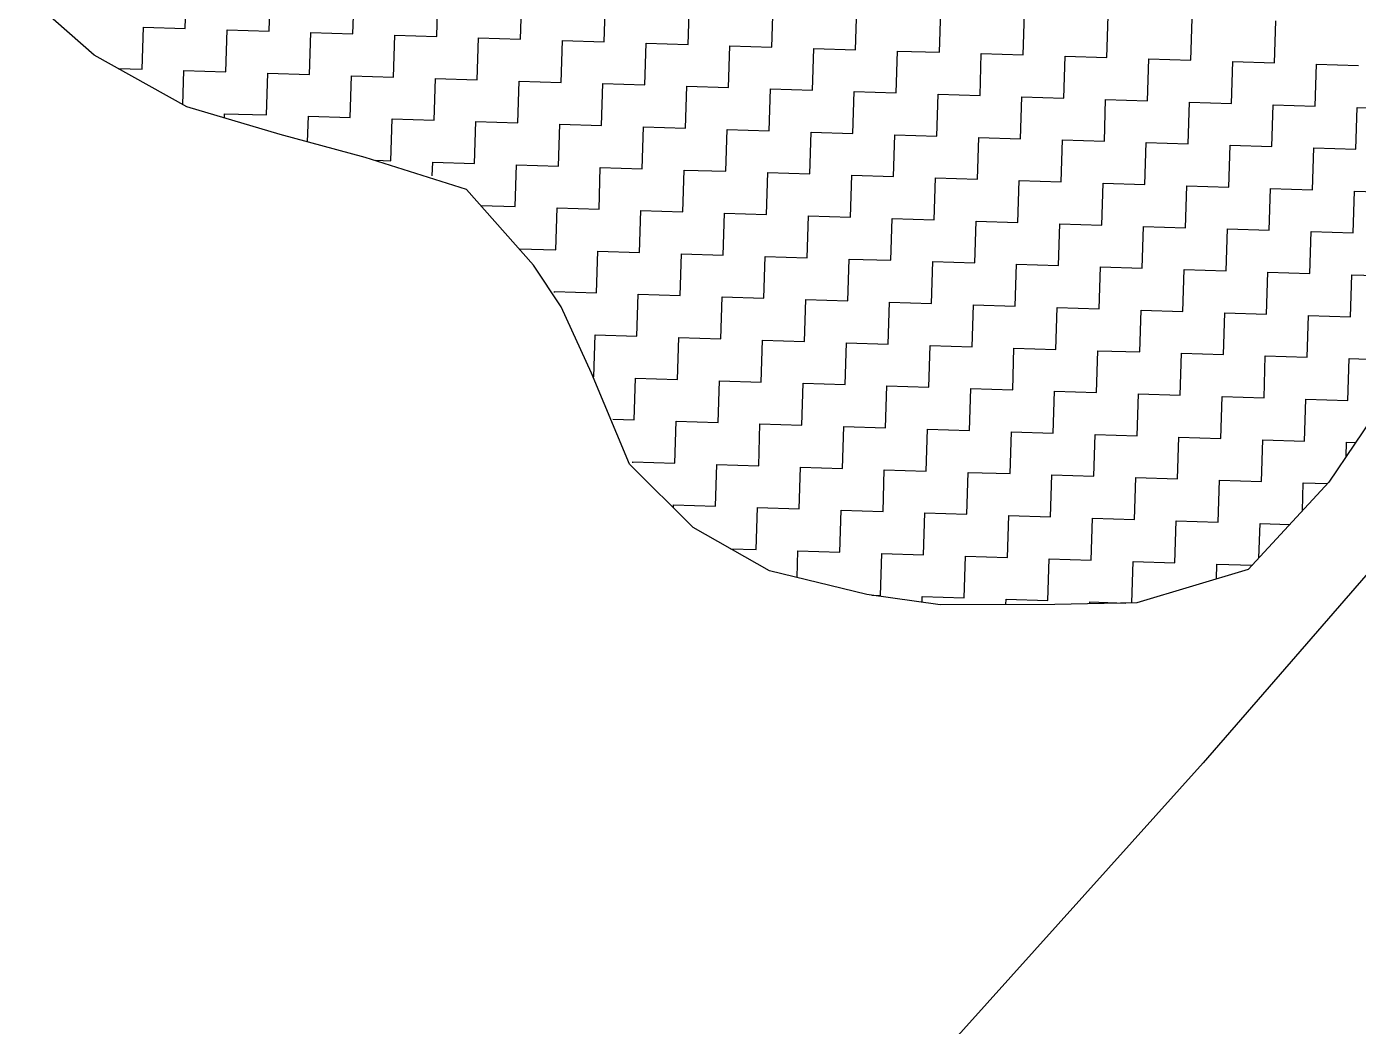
# Model space of a CAD drawing. Header units: metres. Extents: x 289133 to 292218, y 2093453 to 2100632.
# Drawn here: x 289795.9 to 290006.2, y 2093862.3 to 2094020.3 of the extents above; entities that cross this region are included whole.
import ezdxf

# ---------------------------------------------------------------- set-up
doc = ezdxf.new("R2010")
doc.units = ezdxf.units.M
doc.header["$MEASUREMENT"] = 0
doc.layers.add('POLY_HATCH', color=12, linetype='Continuous')
doc.layers.add('POLY_PARCEL', color=6, linetype='Continuous')

msp = doc.modelspace()

# ---------------------------------------------------------------- linework, layer by layer
at = {"layer": 'POLY_HATCH', "linetype": 'Continuous'}
for p, q in [((289820.98, 2094019.95), (289821.19, 2094026.56)), ((289834.21, 2094019.53), (289834.42, 2094026.15)), ((289847.44, 2094019.12), (289847.65, 2094025.73)), ((289860.67, 2094018.7), (289860.88, 2094025.32)), ((289873.9, 2094018.28), (289874.11, 2094024.9)), ((289887.13, 2094017.87), (289887.34, 2094024.48)), ((289900.36, 2094017.45), (289900.57, 2094024.07)), ((289913.59, 2094017.04), (289913.8, 2094023.65)), ((289926.82, 2094016.62), (289927.03, 2094023.23)), ((289940.05, 2094016.2), (289940.26, 2094022.82)), ((289953.28, 2094015.79), (289953.49, 2094022.4)), ((289966.51, 2094015.37), (289966.72, 2094021.99)), ((289814.15, 2094013.54), (289814.36, 2094020.16)), ((289814.36, 2094020.16), (289820.98, 2094019.95)), ((289827.38, 2094013.13), (289827.59, 2094019.74)), ((289827.59, 2094019.74), (289834.21, 2094019.53)), ((289979.74, 2094014.95), (289979.95, 2094021.57)), ((289992.97, 2094014.54), (289993.18, 2094021.15)), ((289840.61, 2094012.71), (289840.82, 2094019.32)), ((289840.82, 2094019.32), (289847.44, 2094019.12)), ((289853.84, 2094012.29), (289854.05, 2094018.91)), ((289854.05, 2094018.91), (289860.67, 2094018.7)), ((289867.07, 2094011.88), (289867.28, 2094018.49)), ((289867.28, 2094018.49), (289873.9, 2094018.28)), ((289880.31, 2094011.46), (289880.51, 2094018.08)), ((289880.51, 2094018.08), (289887.13, 2094017.87)), ((289893.54, 2094011.04), (289893.74, 2094017.66)), ((289893.74, 2094017.66), (289900.36, 2094017.45)), ((289906.77, 2094010.63), (289906.97, 2094017.24)), ((289906.97, 2094017.24), (289913.59, 2094017.04)), ((289920, 2094010.21), (289920.2, 2094016.83)), ((289920.2, 2094016.83), (289926.82, 2094016.62)), ((289933.23, 2094009.8), (289933.43, 2094016.41)), ((289933.43, 2094016.41), (289940.05, 2094016.2)), ((289946.46, 2094009.38), (289946.66, 2094015.99)), ((289946.66, 2094015.99), (289953.28, 2094015.79)), ((289959.69, 2094008.96), (289959.9, 2094015.58)), ((289959.9, 2094015.58), (289966.51, 2094015.37)), ((289810.37, 2094013.66), (289814.15, 2094013.54)), ((289820.6, 2094007.91), (289820.77, 2094013.33)), ((289820.77, 2094013.33), (289827.38, 2094013.13)), ((289972.92, 2094008.55), (289973.13, 2094015.16)), ((289973.13, 2094015.16), (289979.74, 2094014.95)), ((289986.15, 2094008.13), (289986.36, 2094014.75)), ((289986.36, 2094014.75), (289992.97, 2094014.54)), ((289999.38, 2094007.71), (289999.59, 2094014.33)), ((289999.59, 2094014.33), (290006.2, 2094014.12)), ((289833.79, 2094006.3), (289834, 2094012.92)), ((289834, 2094012.92), (289840.61, 2094012.71)), ((289847.02, 2094005.89), (289847.23, 2094012.5)), ((289847.23, 2094012.5), (289853.84, 2094012.29)), ((289860.25, 2094005.47), (289860.46, 2094012.09)), ((289860.46, 2094012.09), (289867.07, 2094011.88)), ((289873.48, 2094005.05), (289873.69, 2094011.67)), ((289873.69, 2094011.67), (289880.31, 2094011.46)), ((289886.71, 2094004.64), (289886.92, 2094011.25)), ((289886.92, 2094011.25), (289893.54, 2094011.04)), ((289899.94, 2094004.22), (289900.15, 2094010.84)), ((289900.15, 2094010.84), (289906.77, 2094010.63)), ((289913.17, 2094003.81), (289913.38, 2094010.42)), ((289913.38, 2094010.42), (289920, 2094010.21)), ((289926.4, 2094003.39), (289926.61, 2094010)), ((289926.61, 2094010), (289933.23, 2094009.8)), ((289939.63, 2094002.97), (289939.84, 2094009.59)), ((289939.84, 2094009.59), (289946.46, 2094009.38)), ((289952.86, 2094002.56), (289953.07, 2094009.17)), ((289953.07, 2094009.17), (289959.69, 2094008.96)), ((289966.09, 2094002.14), (289966.3, 2094008.76)), ((289966.3, 2094008.76), (289972.92, 2094008.55)), ((289979.32, 2094001.72), (289979.53, 2094008.34)), ((289979.53, 2094008.34), (289986.15, 2094008.13)), ((289992.55, 2094001.31), (289992.76, 2094007.92)), ((289992.76, 2094007.92), (289999.38, 2094007.71)), ((290005.79, 2094000.89), (290005.99, 2094007.51)), ((290005.99, 2094007.51), (290012.61, 2094007.3)), ((289827.15, 2094005.81), (289827.18, 2094006.51)), ((289827.18, 2094006.51), (289833.79, 2094006.3)), ((289840.28, 2094002.05), (289840.41, 2094006.09)), ((289840.41, 2094006.09), (289847.02, 2094005.89)), ((289853.43, 2093999.06), (289853.64, 2094005.68)), ((289853.64, 2094005.68), (289860.25, 2094005.47)), ((289866.66, 2093998.65), (289866.87, 2094005.26)), ((289866.87, 2094005.26), (289873.48, 2094005.05)), ((289879.89, 2093998.23), (289880.1, 2094004.85)), ((289880.1, 2094004.85), (289886.71, 2094004.64)), ((289893.12, 2093997.81), (289893.33, 2094004.43)), ((289893.33, 2094004.43), (289899.94, 2094004.22)), ((289906.35, 2093997.4), (289906.56, 2094004.01)), ((289906.56, 2094004.01), (289913.17, 2094003.81)), ((289919.58, 2093996.98), (289919.79, 2094003.6)), ((289919.79, 2094003.6), (289926.4, 2094003.39)), ((289932.81, 2093996.57), (289933.02, 2094003.18)), ((289933.02, 2094003.18), (289939.63, 2094002.97)), ((289946.04, 2093996.15), (289946.25, 2094002.76)), ((289946.25, 2094002.76), (289952.86, 2094002.56)), ((289959.27, 2093995.73), (289959.48, 2094002.35)), ((289959.48, 2094002.35), (289966.09, 2094002.14)), ((289972.5, 2093995.32), (289972.71, 2094001.93)), ((289972.71, 2094001.93), (289979.32, 2094001.72)), ((289985.73, 2093994.9), (289985.94, 2094001.52)), ((289985.94, 2094001.52), (289992.55, 2094001.31)), ((289998.96, 2093994.48), (289999.17, 2094001.1)), ((289999.17, 2094001.1), (290005.79, 2094000.89)), ((289850.99, 2093999.14), (289853.43, 2093999.06)), ((289859.98, 2093996.7), (289860.04, 2093998.86)), ((289860.04, 2093998.86), (289866.66, 2093998.65)), ((289873.07, 2093991.82), (289873.27, 2093998.44)), ((289873.27, 2093998.44), (289879.89, 2093998.23)), ((289886.3, 2093991.41), (289886.5, 2093998.02)), ((289886.5, 2093998.02), (289893.12, 2093997.81)), ((289899.53, 2093990.99), (289899.73, 2093997.61)), ((289899.73, 2093997.61), (289906.35, 2093997.4)), ((289912.76, 2093990.57), (289912.96, 2093997.19)), ((289912.96, 2093997.19), (289919.58, 2093996.98)), ((289925.99, 2093990.16), (289926.2, 2093996.77)), ((289926.2, 2093996.77), (289932.81, 2093996.57)), ((289939.22, 2093989.74), (289939.43, 2093996.36)), ((289939.43, 2093996.36), (289946.04, 2093996.15)), ((289952.45, 2093989.33), (289952.66, 2093995.94)), ((289952.66, 2093995.94), (289959.27, 2093995.73)), ((289965.68, 2093988.91), (289965.89, 2093995.53)), ((289965.89, 2093995.53), (289972.5, 2093995.32)), ((289978.91, 2093988.49), (289979.12, 2093995.11)), ((289979.12, 2093995.11), (289985.73, 2093994.9)), ((289992.14, 2093988.08), (289992.35, 2093994.69)), ((289992.35, 2093994.69), (289998.96, 2093994.48)), ((290005.37, 2093987.66), (290005.58, 2093994.28)), ((290005.58, 2093994.28), (290012.19, 2093994.07)), ((289867.64, 2093991.99), (289873.07, 2093991.82)), ((289879.47, 2093985), (289879.68, 2093991.62)), ((289879.68, 2093991.62), (289886.3, 2093991.41)), ((289892.7, 2093984.58), (289892.91, 2093991.2)), ((289892.91, 2093991.2), (289899.53, 2093990.99)), ((289905.93, 2093984.17), (289906.14, 2093990.78)), ((289906.14, 2093990.78), (289912.76, 2093990.57)), ((289919.16, 2093983.75), (289919.37, 2093990.37)), ((289919.37, 2093990.37), (289925.99, 2093990.16)), ((289932.39, 2093983.34), (289932.6, 2093989.95)), ((289932.6, 2093989.95), (289939.22, 2093989.74)), ((289945.62, 2093982.92), (289945.83, 2093989.53)), ((289945.83, 2093989.53), (289952.45, 2093989.33)), ((289958.85, 2093982.5), (289959.06, 2093989.12)), ((289959.06, 2093989.12), (289965.68, 2093988.91)), ((289972.08, 2093982.09), (289972.29, 2093988.7)), ((289972.29, 2093988.7), (289978.91, 2093988.49)), ((289985.32, 2093981.67), (289985.52, 2093988.29)), ((289985.52, 2093988.29), (289992.14, 2093988.08)), ((289998.55, 2093981.25), (289998.75, 2093987.87)), ((289998.75, 2093987.87), (290005.37, 2093987.66)), ((289873.68, 2093985.18), (289879.47, 2093985)), ((289885.88, 2093978.18), (289886.09, 2093984.79)), ((289886.09, 2093984.79), (289892.7, 2093984.58)), ((289899.11, 2093977.76), (289899.32, 2093984.38)), ((289899.32, 2093984.38), (289905.93, 2093984.17)), ((289912.34, 2093977.34), (289912.55, 2093983.96)), ((289912.55, 2093983.96), (289919.16, 2093983.75)), ((289925.57, 2093976.93), (289925.78, 2093983.54)), ((289925.78, 2093983.54), (289932.39, 2093983.34)), ((289938.8, 2093976.51), (289939.01, 2093983.13)), ((289939.01, 2093983.13), (289945.62, 2093982.92)), ((289952.03, 2093976.1), (289952.24, 2093982.71)), ((289952.24, 2093982.71), (289958.85, 2093982.5)), ((289965.26, 2093975.68), (289965.47, 2093982.29)), ((289965.47, 2093982.29), (289972.08, 2093982.09)), ((289978.49, 2093975.26), (289978.7, 2093981.88)), ((289978.7, 2093981.88), (289985.32, 2093981.67)), ((289991.72, 2093974.85), (289991.93, 2093981.46)), ((289991.93, 2093981.46), (289998.55, 2093981.25)), ((290004.95, 2093974.43), (290005.16, 2093981.05)), ((290005.16, 2093981.05), (290011.78, 2093980.84)), ((289879.26, 2093978.39), (289885.88, 2093978.18)), ((289879.26, 2093978.24), (289879.26, 2093978.39)), ((289892.29, 2093971.35), (289892.49, 2093977.97)), ((289892.49, 2093977.97), (289899.11, 2093977.76)), ((289905.52, 2093970.94), (289905.73, 2093977.55)), ((289905.73, 2093977.55), (289912.34, 2093977.34)), ((289918.75, 2093970.52), (289918.96, 2093977.14)), ((289918.96, 2093977.14), (289925.57, 2093976.93)), ((289931.98, 2093970.11), (289932.19, 2093976.72)), ((289932.19, 2093976.72), (289938.8, 2093976.51)), ((289945.21, 2093969.69), (289945.42, 2093976.3)), ((289945.42, 2093976.3), (289952.03, 2093976.1)), ((289958.44, 2093969.27), (289958.65, 2093975.89)), ((289958.65, 2093975.89), (289965.26, 2093975.68)), ((289971.67, 2093968.86), (289971.88, 2093975.47)), ((289971.88, 2093975.47), (289978.49, 2093975.26)), ((289984.9, 2093968.44), (289985.11, 2093975.06)), ((289985.11, 2093975.06), (289991.72, 2093974.85)), ((289998.13, 2093968.02), (289998.34, 2093974.64)), ((289998.34, 2093974.64), (290004.95, 2093974.43)), ((289885.46, 2093964.95), (289885.67, 2093971.56)), ((289885.67, 2093971.56), (289892.29, 2093971.35)), ((289898.69, 2093964.53), (289898.9, 2093971.15)), ((289898.9, 2093971.15), (289905.52, 2093970.94)), ((289911.92, 2093964.11), (289912.13, 2093970.73)), ((289912.13, 2093970.73), (289918.75, 2093970.52)), ((289925.15, 2093963.7), (289925.36, 2093970.31)), ((289925.36, 2093970.31), (289931.98, 2093970.11)), ((289938.38, 2093963.28), (289938.59, 2093969.9)), ((289938.59, 2093969.9), (289945.21, 2093969.69)), ((289951.62, 2093962.87), (289951.82, 2093969.48)), ((289951.82, 2093969.48), (289958.44, 2093969.27)), ((289964.85, 2093962.45), (289965.05, 2093969.06)), ((289965.05, 2093969.06), (289971.67, 2093968.86)), ((289978.08, 2093962.03), (289978.28, 2093968.65)), ((289978.28, 2093968.65), (289984.9, 2093968.44)), ((289991.31, 2093961.62), (289991.51, 2093968.23)), ((289991.51, 2093968.23), (289998.13, 2093968.02)), ((290004.54, 2093961.2), (290004.74, 2093967.82)), ((290004.74, 2093967.82), (290011.36, 2093967.61)), ((289885.39, 2093964.95), (289885.46, 2093964.95)), ((289891.87, 2093958.12), (289892.08, 2093964.74)), ((289892.08, 2093964.74), (289898.69, 2093964.53)), ((289905.1, 2093957.71), (289905.31, 2093964.32)), ((289905.31, 2093964.32), (289911.92, 2093964.11)), ((289918.33, 2093957.29), (289918.54, 2093963.91)), ((289918.54, 2093963.91), (289925.15, 2093963.7)), ((289931.56, 2093956.87), (289931.77, 2093963.49)), ((289931.77, 2093963.49), (289938.38, 2093963.28)), ((289944.79, 2093956.46), (289945, 2093963.07)), ((289945, 2093963.07), (289951.62, 2093962.87)), ((289958.02, 2093956.04), (289958.23, 2093962.66)), ((289958.23, 2093962.66), (289964.85, 2093962.45)), ((289971.25, 2093955.63), (289971.46, 2093962.24)), ((289971.46, 2093962.24), (289978.08, 2093962.03)), ((289984.48, 2093955.21), (289984.69, 2093961.82)), ((289984.69, 2093961.82), (289991.31, 2093961.62)), ((289997.71, 2093954.79), (289997.92, 2093961.41)), ((289997.92, 2093961.41), (290004.54, 2093961.2)), ((289888.49, 2093958.23), (289891.87, 2093958.12)), ((289898.28, 2093951.3), (289898.49, 2093957.92)), ((289898.49, 2093957.92), (289905.1, 2093957.71)), ((289911.51, 2093950.88), (289911.72, 2093957.5)), ((289911.72, 2093957.5), (289918.33, 2093957.29)), ((289924.74, 2093950.47), (289924.95, 2093957.08)), ((289924.95, 2093957.08), (289931.56, 2093956.87)), ((289937.97, 2093950.05), (289938.18, 2093956.67)), ((289938.18, 2093956.67), (289944.79, 2093956.46)), ((289951.2, 2093949.64), (289951.41, 2093956.25)), ((289951.41, 2093956.25), (289958.02, 2093956.04)), ((289964.43, 2093949.22), (289964.64, 2093955.83)), ((289964.64, 2093955.83), (289971.25, 2093955.63)), ((289977.66, 2093948.8), (289977.87, 2093955.42)), ((289977.87, 2093955.42), (289984.48, 2093955.21)), ((289990.89, 2093948.39), (289991.1, 2093955)), ((289991.1, 2093955), (289997.71, 2093954.79)), ((290004.26, 2093952.34), (290004.33, 2093954.59)), ((290004.33, 2093954.59), (290005.75, 2093954.54)), ((289891.66, 2093951.51), (289898.28, 2093951.3)), ((289891.66, 2093951.37), (289891.66, 2093951.51)), ((289904.68, 2093944.48), (289904.89, 2093951.09)), ((289904.89, 2093951.09), (289911.51, 2093950.88)), ((289917.91, 2093944.06), (289918.12, 2093950.68)), ((289918.12, 2093950.68), (289924.74, 2093950.47)), ((289931.15, 2093943.64), (289931.35, 2093950.26)), ((289931.35, 2093950.26), (289937.97, 2093950.05)), ((289944.38, 2093943.23), (289944.58, 2093949.84)), ((289944.58, 2093949.84), (289951.2, 2093949.64)), ((289957.61, 2093942.81), (289957.81, 2093949.43)), ((289957.81, 2093949.43), (289964.43, 2093949.22)), ((289970.84, 2093942.4), (289971.04, 2093949.01)), ((289971.04, 2093949.01), (289977.66, 2093948.8)), ((289984.07, 2093941.98), (289984.27, 2093948.59)), ((289984.27, 2093948.59), (289990.89, 2093948.39)), ((289997.37, 2093943.78), (289997.5, 2093948.18)), ((289997.5, 2093948.18), (290001.3, 2093948.06)), ((289898.05, 2093944.22), (289898.07, 2093944.69)), ((289898.07, 2093944.69), (289904.68, 2093944.48)), ((289911.09, 2093937.65), (289911.3, 2093944.27)), ((289911.3, 2093944.27), (289917.91, 2093944.06)), ((289924.32, 2093937.24), (289924.53, 2093943.85)), ((289924.53, 2093943.85), (289931.15, 2093943.64)), ((289937.55, 2093936.82), (289937.76, 2093943.44)), ((289937.76, 2093943.44), (289944.38, 2093943.23)), ((289950.78, 2093936.4), (289950.99, 2093943.02)), ((289950.99, 2093943.02), (289957.61, 2093942.81)), ((289964.01, 2093935.99), (289964.22, 2093942.6)), ((289964.22, 2093942.6), (289970.84, 2093942.4)), ((289977.24, 2093935.57), (289977.45, 2093942.19)), ((289977.45, 2093942.19), (289984.07, 2093941.98)), ((289990.51, 2093936.33), (289990.68, 2093941.77)), ((289990.68, 2093941.77), (289995.38, 2093941.62)), ((289907.04, 2093937.78), (289911.09, 2093937.65)), ((289917.57, 2093933.23), (289917.71, 2093937.45)), ((289917.71, 2093937.45), (289924.32, 2093937.24)), ((289930.73, 2093930.41), (289930.94, 2093937.03)), ((289930.94, 2093937.03), (289937.55, 2093936.82)), ((289943.96, 2093930), (289944.17, 2093936.61)), ((289944.17, 2093936.61), (289950.78, 2093936.4)), ((289957.19, 2093929.58), (289957.4, 2093936.2)), ((289957.4, 2093936.2), (289964.01, 2093935.99)), ((289970.42, 2093929.21), (289970.63, 2093935.78)), ((289970.63, 2093935.78), (289977.24, 2093935.57)), ((289983.78, 2093932.98), (289983.86, 2093935.36)), ((289983.86, 2093935.36), (289989.46, 2093935.19)), ((289929.37, 2093930.46), (289930.73, 2093930.41)), ((289937.32, 2093929.32), (289937.34, 2093930.21)), ((289937.34, 2093930.21), (289943.96, 2093930)), ((289950.55, 2093928.95), (289950.57, 2093929.79)), ((289950.57, 2093929.79), (289957.19, 2093929.58)), ((289963.8, 2093929.37), (289969.5, 2093929.19)), ((289963.8, 2093929.09), (289963.8, 2093929.37))]:
    msp.add_line(p, q, dxfattribs=at)
at = {"layer": 'POLY_HATCH'}
for p, q in [((289806.61, 2094015.77), (289795.92, 2094025.15)), ((289821.21, 2094007.57), (289806.61, 2094015.77)), ((289835.93, 2094003.23), (289821.21, 2094007.57)), ((289849.38, 2093999.58), (289835.93, 2094003.23)), ((289865.37, 2093994.55), (289849.38, 2093999.58)), ((289875.98, 2093982.59), (289865.37, 2093994.55)), ((289880.3, 2093976), (289875.98, 2093982.59)), ((289885.13, 2093965.51), (289880.3, 2093976)), ((289891.14, 2093951.12), (289885.13, 2093965.51)), ((290009.65, 2093960.31), (290001.52, 2093948.29)), ((289901.16, 2093941.12), (289891.14, 2093951.12)), ((290001.52, 2093948.29), (289988.81, 2093934.48)), ((289913.22, 2093934.28), (289901.16, 2093941.12)), ((289928.61, 2093930.57), (289913.22, 2093934.28)), ((289988.81, 2093934.48), (289971.2, 2093929.23)), ((289940.18, 2093928.91), (289928.61, 2093930.57)), ((289971.2, 2093929.23), (289958.27, 2093928.99)), ((289958.27, 2093928.99), (289940.18, 2093928.91))]:
    msp.add_line(p, q, dxfattribs=at)
at = {"layer": 'POLY_PARCEL'}
for p, q in [((290035.63, 2093966.14), (289981.7, 2093903.98)), ((289981.7, 2093903.98), (289929.55, 2093845.92))]:
    msp.add_line(p, q, dxfattribs=at)

doc.saveas('drawing.dxf')
